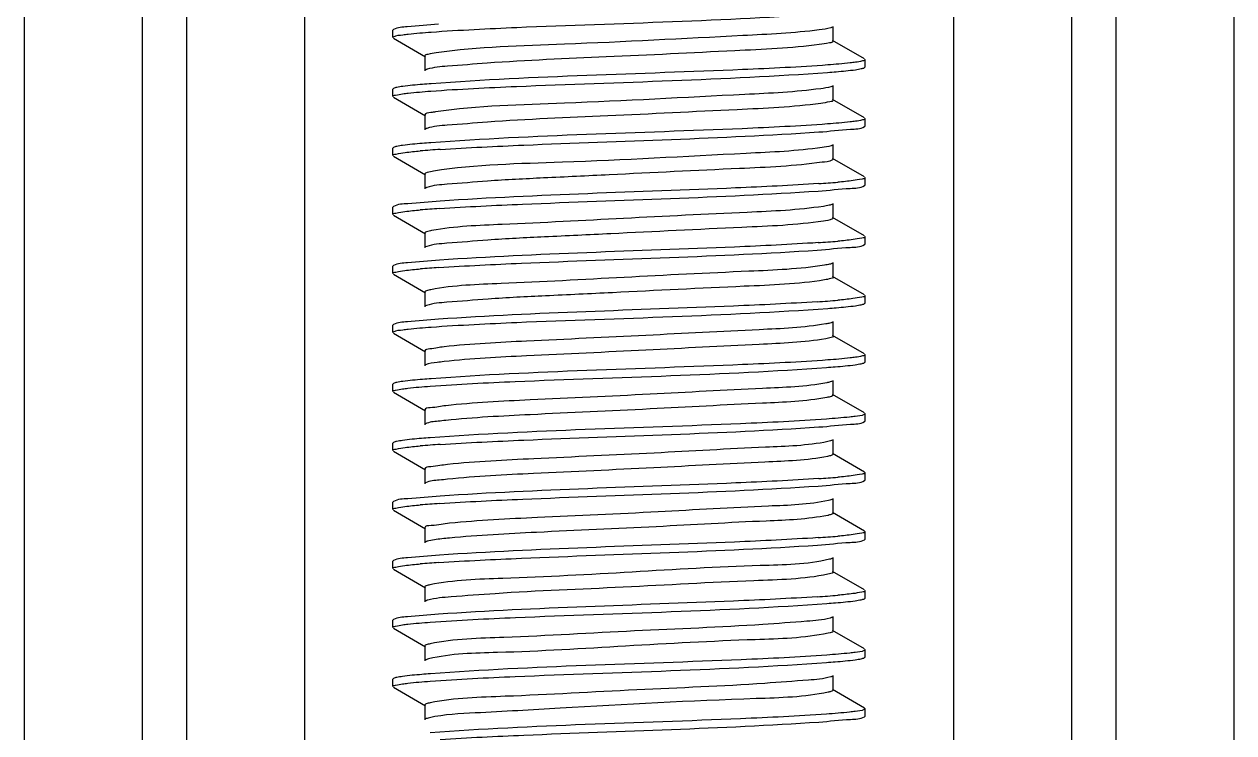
# Model space of a CAD drawing. Extents: x 1382187 to 1725648, y 860327 to 1571294.
# Drawn here: x 1512743.1 to 1513231.3, y 1211775.1 to 1212061.1 of the extents above; entities that cross this region are included whole.
import ezdxf

# ---------------------------------------------------------------- set-up
doc = ezdxf.new("R2010")
doc.units = 0
doc.header["$LTSCALE"] = 1000
doc.header["$MEASUREMENT"] = 0

msp = doc.modelspace()

# ---------------------------------------------------------------- linework, layer by layer
at = {"linetype": 'Continuous'}
for p, q in [((1512743.1, 1215988.29), (1512743.1, 1211247.26)), ((1512790.73, 1215988.29), (1512790.73, 1211247.26)), ((1512808.59, 1215988.29), (1512808.59, 1211247.26)), ((1512856.21, 1215988.29), (1512856.21, 1211247.26)), ((1513118.15, 1215988.29), (1513118.15, 1211247.26)), ((1513165.78, 1215988.29), (1513165.78, 1211247.26)), ((1513183.64, 1215988.29), (1513183.64, 1211247.26)), ((1513231.26, 1215988.29), (1513231.26, 1211247.26)), ((1512892.16, 1212059), (1512891.93, 1212058.74)), ((1512891.93, 1212055.76), (1512891.93, 1212058.74)), ((1512891.93, 1212055.76), (1512891.93, 1212058.74)), ((1513069.55, 1212054.27), (1513069.55, 1212060.23)), ((1512892.16, 1212055.5), (1512905.08, 1212048.02)), ((1513082.21, 1212047.09), (1513069.29, 1212054.58)), ((1512904.82, 1212048.32), (1512904.82, 1212042.37)), ((1513082.21, 1212043.6), (1513082.43, 1212043.86)), ((1513082.43, 1212043.86), (1513082.43, 1212046.83)), ((1513082.43, 1212043.86), (1513082.43, 1212046.83)), ((1512892.16, 1212035.19), (1512891.93, 1212034.93)), ((1512891.93, 1212031.95), (1512891.93, 1212034.93)), ((1512891.93, 1212031.95), (1512891.93, 1212034.93)), ((1513069.55, 1212030.46), (1513069.55, 1212036.41)), ((1512892.16, 1212031.69), (1512905.08, 1212024.21)), ((1513082.21, 1212023.28), (1513069.29, 1212030.76)), ((1512904.82, 1212024.51), (1512904.82, 1212018.55)), ((1513082.21, 1212019.78), (1513082.43, 1212020.04)), ((1513082.43, 1212020.04), (1513082.43, 1212023.02)), ((1513082.43, 1212020.04), (1513082.43, 1212023.02)), ((1512892.16, 1212011.37), (1512891.93, 1212011.11)), ((1512891.93, 1212008.14), (1512891.93, 1212011.11)), ((1512891.93, 1212008.14), (1512891.93, 1212011.11)), ((1513069.55, 1212006.65), (1513069.55, 1212012.6)), ((1512892.16, 1212007.88), (1512905.08, 1212000.39)), ((1513082.21, 1211999.47), (1513069.29, 1212006.95)), ((1512904.82, 1212000.7), (1512904.82, 1211994.74)), ((1513082.21, 1211995.97), (1513082.43, 1211996.23)), ((1513082.43, 1211996.23), (1513082.43, 1211999.21)), ((1513082.43, 1211996.23), (1513082.43, 1211999.21)), ((1512892.16, 1211987.56), (1512891.93, 1211987.3)), ((1512891.93, 1211984.32), (1512891.93, 1211987.3)), ((1512891.93, 1211984.32), (1512891.93, 1211987.3)), ((1513069.55, 1211982.84), (1513069.55, 1211988.79)), ((1512892.16, 1211984.06), (1512905.08, 1211976.58)), ((1513082.21, 1211975.65), (1513069.29, 1211983.14)), ((1512904.82, 1211976.88), (1512904.82, 1211970.93)), ((1512905.53, 1211971.43), (1512905.08, 1211971.23)), ((1513082.21, 1211972.16), (1513082.43, 1211972.42)), ((1513082.43, 1211972.42), (1513082.43, 1211975.39)), ((1513082.43, 1211972.42), (1513082.43, 1211975.39)), ((1512892.16, 1211963.75), (1512891.93, 1211963.49)), ((1512891.93, 1211960.51), (1512891.93, 1211963.49)), ((1512891.93, 1211960.51), (1512891.93, 1211963.49)), ((1513069.55, 1211959.02), (1513069.55, 1211964.98)), ((1512892.16, 1211960.25), (1512905.08, 1211952.77)), ((1513082.21, 1211951.84), (1513069.29, 1211959.32)), ((1512904.82, 1211953.07), (1512904.82, 1211947.12)), ((1513082.43, 1211948.6), (1513082.43, 1211951.58)), ((1513082.43, 1211948.6), (1513082.43, 1211951.58)), ((1512905.49, 1211947.6), (1512905.08, 1211947.42)), ((1513082.21, 1211948.34), (1513082.43, 1211948.6)), ((1512892.16, 1211939.94), (1512891.93, 1211939.67)), ((1512891.93, 1211936.7), (1512891.93, 1211939.67)), ((1512891.93, 1211936.7), (1512891.93, 1211939.67)), ((1512892.16, 1211936.44), (1512905.08, 1211928.96)), ((1513069.55, 1211935.21), (1513069.55, 1211941.16)), ((1513082.21, 1211928.03), (1513069.29, 1211935.51)), ((1512904.82, 1211929.26), (1512904.82, 1211923.3)), ((1513082.43, 1211924.79), (1513082.43, 1211927.77)), ((1513082.43, 1211924.79), (1513082.43, 1211927.77)), ((1513082.21, 1211924.53), (1513082.43, 1211924.79)), ((1513069.55, 1211911.4), (1513069.55, 1211917.35)), ((1512892.16, 1211916.12), (1512891.93, 1211915.86)), ((1512891.93, 1211912.89), (1512891.93, 1211915.86)), ((1512891.93, 1211912.89), (1512891.93, 1211915.86)), ((1512892.16, 1211912.62), (1512905.08, 1211905.14)), ((1513082.21, 1211904.22), (1513069.29, 1211911.7)), ((1512904.82, 1211905.44), (1512904.82, 1211899.49)), ((1513082.43, 1211900.98), (1513082.43, 1211903.96)), ((1513082.43, 1211900.98), (1513082.43, 1211903.96)), ((1513082.21, 1211900.72), (1513082.43, 1211900.98)), ((1513069.55, 1211887.58), (1513069.55, 1211893.54)), ((1512892.16, 1211892.31), (1512891.93, 1211892.05)), ((1512891.93, 1211889.07), (1512891.93, 1211892.05)), ((1512891.93, 1211889.07), (1512891.93, 1211892.05)), ((1512892.16, 1211888.81), (1512905.08, 1211881.33)), ((1513082.21, 1211880.4), (1513069.29, 1211887.89)), ((1512904.82, 1211881.63), (1512904.82, 1211875.68)), ((1513082.43, 1211877.17), (1513082.43, 1211880.14)), ((1513082.43, 1211877.17), (1513082.43, 1211880.14)), ((1513082.21, 1211876.91), (1513082.43, 1211877.17)), ((1512892.16, 1211868.5), (1512891.93, 1211868.24)), ((1512891.93, 1211865.26), (1512891.93, 1211868.24)), ((1512891.93, 1211865.26), (1512891.93, 1211868.24)), ((1513069.55, 1211863.77), (1513069.55, 1211869.72)), ((1512892.16, 1211865), (1512905.08, 1211857.52)), ((1513082.21, 1211856.59), (1513069.29, 1211864.07)), ((1512904.82, 1211857.82), (1512904.82, 1211851.87)), ((1513082.43, 1211853.35), (1513082.43, 1211856.33)), ((1513082.43, 1211853.35), (1513082.43, 1211856.33)), ((1513082.21, 1211853.09), (1513082.43, 1211853.35)), ((1512892.16, 1211844.68), (1512891.93, 1211844.42)), ((1512891.93, 1211841.45), (1512891.93, 1211844.42)), ((1512891.93, 1211841.45), (1512891.93, 1211844.42)), ((1513069.55, 1211839.96), (1513069.55, 1211845.91)), ((1512892.16, 1211841.19), (1512905.08, 1211833.7)), ((1513068.07, 1211839.24), (1513067.48, 1211839.11)), ((1513082.21, 1211832.78), (1513069.29, 1211840.26)), ((1512904.82, 1211834.01), (1512904.82, 1211828.05)), ((1513082.21, 1211829.28), (1513082.43, 1211829.54)), ((1513082.43, 1211829.54), (1513082.43, 1211832.52)), ((1513082.43, 1211829.54), (1513082.43, 1211832.52)), ((1512892.16, 1211820.87), (1512891.93, 1211820.61)), ((1512891.93, 1211817.63), (1512891.93, 1211820.61)), ((1512891.93, 1211817.63), (1512891.93, 1211820.61)), ((1513069.55, 1211816.15), (1513069.55, 1211822.1)), ((1512892.16, 1211817.37), (1512905.08, 1211809.89)), ((1513068.37, 1211815.5), (1513067.53, 1211815.31)), ((1513082.21, 1211808.97), (1513069.29, 1211816.45)), ((1512904.82, 1211810.19), (1512904.82, 1211804.24)), ((1513082.21, 1211805.47), (1513082.43, 1211805.73)), ((1513082.43, 1211805.73), (1513082.43, 1211808.7)), ((1513082.43, 1211805.73), (1513082.43, 1211808.7)), ((1512892.16, 1211797.06), (1512891.93, 1211796.8)), ((1512891.93, 1211793.82), (1512891.93, 1211796.8)), ((1512891.93, 1211793.82), (1512891.93, 1211796.8)), ((1513069.55, 1211792.33), (1513069.55, 1211798.29)), ((1512892.16, 1211793.56), (1512905.08, 1211786.08)), ((1513082.21, 1211785.15), (1513069.29, 1211792.63)), ((1512904.82, 1211786.38), (1512904.82, 1211780.43)), ((1513082.21, 1211781.65), (1513082.43, 1211781.92)), ((1513082.43, 1211781.92), (1513082.43, 1211784.89)), ((1513082.43, 1211781.92), (1513082.43, 1211784.89))]:
    msp.add_line(p, q, dxfattribs=at)
for centre, radius, start, end in [((1512938.71, 1211583.86), 427.62, 93.719, 94.7992), ((1513036.18, 1212416.89), 421, 273.7601, 274.8008), ((1512938.3, 1211565.26), 422.38, 93.7519, 94.8), ((1513035.77, 1212398.24), 426.18, 273.7273, 274.8001), ((1512937.87, 1211546.87), 416.95, 93.7864, 94.801), ((1513035.39, 1212379.3), 431.07, 273.6966, 274.7995), ((1512938.72, 1211464.63), 427.78, 93.7179, 94.7992), ((1513036.19, 1212297.65), 420.83, 273.7612, 274.8008), ((1512938.31, 1211446.02), 422.56, 93.7508, 94.8), ((1513063.45, 1211882.43), 19.92, 281.4492, 282.4619), ((1513035.78, 1212279.01), 426.01, 273.7284, 274.8001), ((1512937.88, 1211427.63), 417.13, 93.7852, 94.8009), ((1513035.4, 1212260.08), 430.91, 273.6976, 274.7995)]:
    msp.add_arc(centre, radius, start, end, dxfattribs=at)
for points, knots in [([(1512907.37, 1212057.95), (1512918.88, 1212058.79), (1512972.22, 1212061.39), (1513025.64, 1212062.43), (1513067.38, 1212065.51)], [0, 0, 0, 0, 0.216168, 1, 1, 1, 1]), ([(1512910.32, 1212061.13), (1512906.12, 1212060.85), (1512900.22, 1212060.03), (1512893.8, 1212059.94), (1512892.16, 1212059)], [0, 0, 0, 0, 0.690699, 1, 1, 1, 1]), ([(1513063.97, 1212058.82), (1513053.74, 1212057.52), (1513019.4, 1212055.89), (1512967.94, 1212052.99), (1512926.53, 1212051.98), (1512909.42, 1212049.59)], [0, 0, 0, 0, 0.199783, 0.665188, 1, 1, 1, 1]), ([(1513069.28, 1212059.93), (1513069.07, 1212059.8), (1513067.33, 1212059.22), (1513065.52, 1212059.02), (1513063.97, 1212058.82)], [0, 0, 0, 0, 0.137062, 1, 1, 1, 1]), ([(1512891.93, 1212055.76), (1512891.93, 1212055.89), (1512893.34, 1212056.77), (1512894.64, 1212056.68), (1512895.89, 1212056.86)], [0, 0, 0, 0, 0.088884, 1, 1, 1, 1]), ([(1512895.89, 1212056.86), (1512896.62, 1212056.96), (1512900.44, 1212057.42), (1512904.27, 1212057.72), (1512907.37, 1212057.95)], [0, 0, 0, 0, 0.191575, 1, 1, 1, 1]), ([(1513069.55, 1212054.27), (1513069.55, 1212053.75), (1513066.76, 1212053.43), (1513065.36, 1212053.05), (1513063.97, 1212052.87)], [0, 0, 0, 0, 0.271371, 1, 1, 1, 1]), ([(1512909.42, 1212049.59), (1512908.27, 1212049.43), (1512907.08, 1212049.12), (1512904.82, 1212048.76), (1512904.82, 1212048.32)], [0, 0, 0, 0, 0.725335, 1, 1, 1, 1]), ([(1513063.97, 1212052.87), (1513052.65, 1212051.43), (1513023.93, 1212050.15), (1512979.3, 1212047.84), (1512940.55, 1212046.36), (1512916.56, 1212044.34), (1512908.35, 1212043.76), (1512905.71, 1212042.92)], [0, 0, 0, 0, 0.215732, 0.542961, 0.846149, 0.947566, 1, 1, 1, 1]), ([(1513067.38, 1212044.67), (1513055.95, 1212043.83), (1513002.61, 1212041.23), (1512949.19, 1212040.16), (1512907.37, 1212037.11)], [0, 0, 0, 0, 0.214685, 1, 1, 1, 1]), ([(1513078.6, 1212045.75), (1513077.88, 1212045.65), (1513074.16, 1212045.19), (1513070.41, 1212044.9), (1513067.38, 1212044.67)], [0, 0, 0, 0, 0.191301, 1, 1, 1, 1]), ([(1513082.43, 1212046.83), (1513082.43, 1212046.46), (1513080.55, 1212046.14), (1513079.56, 1212045.89), (1513078.6, 1212045.75)], [0, 0, 0, 0, 0.27461, 1, 1, 1, 1]), ([(1512905.71, 1212042.92), (1512905.59, 1212042.89), (1512905.37, 1212042.81), (1512905.17, 1212042.72), (1512905.08, 1212042.67)], [0, 0, 0, 0, 0.562806, 1, 1, 1, 1]), ([(1512907.21, 1212034.13), (1512918.71, 1212034.97), (1512972.08, 1212037.57), (1513025.53, 1212038.62), (1513067.33, 1212041.69)], [0, 0, 0, 0, 0.215679, 1, 1, 1, 1]), ([(1513067.33, 1212041.69), (1513068.48, 1212041.78), (1513072.24, 1212042.07), (1513076, 1212042.41), (1513078.58, 1212042.77)], [0, 0, 0, 0, 0.307511, 1, 1, 1, 1]), ([(1513078.58, 1212042.77), (1513079.37, 1212042.89), (1513080.58, 1212043.1), (1513081.82, 1212043.37), (1513082.21, 1212043.6)], [0, 0, 0, 0, 0.642979, 1, 1, 1, 1]), ([(1512895.89, 1212036.02), (1512895.08, 1212035.91), (1512893.83, 1212035.69), (1512892.55, 1212035.41), (1512892.16, 1212035.19)], [0, 0, 0, 0, 0.644106, 1, 1, 1, 1]), ([(1512895.84, 1212033.04), (1512896.57, 1212033.14), (1512900.35, 1212033.6), (1512904.14, 1212033.9), (1512907.21, 1212034.13)], [0, 0, 0, 0, 0.191496, 1, 1, 1, 1]), ([(1512907.37, 1212037.11), (1512906.19, 1212037.03), (1512902.36, 1212036.73), (1512898.53, 1212036.39), (1512895.89, 1212036.02)], [0, 0, 0, 0, 0.307212, 1, 1, 1, 1]), ([(1513064.55, 1212035.09), (1513054.41, 1212033.73), (1513019.86, 1212032.14), (1512968.12, 1212029.13), (1512926.31, 1212028.23), (1512909.1, 1212025.74)], [0, 0, 0, 0, 0.197098, 0.665048, 1, 1, 1, 1]), ([(1513069.28, 1212036.11), (1513069.09, 1212036), (1513067.54, 1212035.47), (1513065.93, 1212035.27), (1513064.55, 1212035.09)], [0, 0, 0, 0, 0.140352, 1, 1, 1, 1]), ([(1512891.93, 1212031.95), (1512891.93, 1212032.32), (1512893.85, 1212032.64), (1512894.86, 1212032.9), (1512895.84, 1212033.04)], [0, 0, 0, 0, 0.274258, 1, 1, 1, 1]), ([(1513064.55, 1212029.13), (1513053.37, 1212027.63), (1513024.63, 1212026.4), (1512979.83, 1212024.04), (1512940.72, 1212022.58), (1512916.53, 1212020.51), (1512908.27, 1212019.95), (1512905.64, 1212019.09)], [0, 0, 0, 0, 0.212511, 0.540713, 0.846077, 0.947938, 1, 1, 1, 1]), ([(1513069.55, 1212030.46), (1513069.55, 1212029.99), (1513067.07, 1212029.64), (1513065.8, 1212029.3), (1513064.55, 1212029.13)], [0, 0, 0, 0, 0.273189, 1, 1, 1, 1]), ([(1512909.1, 1212025.74), (1512908.48, 1212025.64), (1512907.27, 1212025.3), (1512904.82, 1212025.37), (1512904.82, 1212024.51)], [0, 0, 0, 0, 0.421551, 1, 1, 1, 1]), ([(1513067.33, 1212020.86), (1513055.87, 1212020.01), (1513002.49, 1212017.41), (1512949.04, 1212016.35), (1512907.21, 1212013.29)], [0, 0, 0, 0, 0.215024, 1, 1, 1, 1]), ([(1513063.79, 1212017.63), (1513068.05, 1212017.92), (1513074.03, 1212018.74), (1513080.55, 1212018.83), (1513082.21, 1212019.78)], [0, 0, 0, 0, 0.690937, 1, 1, 1, 1]), ([(1513078.58, 1212021.94), (1513077.87, 1212021.84), (1513074.12, 1212021.38), (1513070.37, 1212021.08), (1513067.33, 1212020.86)], [0, 0, 0, 0, 0.191312, 1, 1, 1, 1]), ([(1513082.43, 1212023.02), (1513082.43, 1212022.65), (1513080.55, 1212022.33), (1513079.55, 1212022.07), (1513078.58, 1212021.94)], [0, 0, 0, 0, 0.274539, 1, 1, 1, 1]), ([(1512905.64, 1212019.09), (1512905.53, 1212019.05), (1512905.34, 1212018.99), (1512905.16, 1212018.9), (1512905.08, 1212018.86)], [0, 0, 0, 0, 0.558561, 1, 1, 1, 1]), ([(1512910.97, 1212010.57), (1512922.21, 1212011.32), (1512973.15, 1212013.76), (1513024.15, 1212014.98), (1513063.79, 1212017.63)], [0, 0, 0, 0, 0.220951, 1, 1, 1, 1]), ([(1512895.84, 1212012.2), (1512895.04, 1212012.09), (1512893.81, 1212011.88), (1512892.55, 1212011.6), (1512892.16, 1212011.37)], [0, 0, 0, 0, 0.643624, 1, 1, 1, 1]), ([(1512907.21, 1212013.29), (1512906.05, 1212013.2), (1512902.25, 1212012.91), (1512898.46, 1212012.57), (1512895.84, 1212012.2)], [0, 0, 0, 0, 0.307309, 1, 1, 1, 1]), ([(1513065.1, 1212011.35), (1513054.96, 1212009.91), (1513019.92, 1212008.39), (1512967.78, 1212005.17), (1512925.49, 1212004.53), (1512908.35, 1212001.81)], [0, 0, 0, 0, 0.195714, 0.66858, 1, 1, 1, 1]), ([(1513069.28, 1212012.3), (1513069.1, 1212012.2), (1513067.74, 1212011.71), (1513066.32, 1212011.52), (1513065.1, 1212011.35)], [0, 0, 0, 0, 0.143993, 1, 1, 1, 1]), ([(1512891.93, 1212008.14), (1512891.93, 1212008.59), (1512894.37, 1212008.86), (1512895.58, 1212009.2), (1512896.8, 1212009.35)], [0, 0, 0, 0, 0.27062, 1, 1, 1, 1]), ([(1513065.1, 1212005.4), (1513054.06, 1212003.83), (1513025.34, 1212002.64), (1512987.89, 1212000.73), (1512954.01, 1211999.13), (1512932.15, 1211998.07), (1512916.51, 1211996.68), (1512908.2, 1211996.14), (1512905.58, 1211995.26)], [0, 0, 0, 0, 0.209152, 0.538245, 0.703966, 0.845837, 0.948213, 1, 1, 1, 1]), ([(1513069.55, 1212006.65), (1513069.54, 1212006.51), (1513067.97, 1212005.5), (1513066.51, 1212005.6), (1513065.1, 1212005.4)], [0, 0, 0, 0, 0.089964, 1, 1, 1, 1]), ([(1512908.35, 1212001.81), (1512907.47, 1212001.67), (1512906.52, 1212001.44), (1512904.82, 1212001.05), (1512904.82, 1212000.7)], [0, 0, 0, 0, 0.720116, 1, 1, 1, 1]), ([(1512905.58, 1211995.26), (1512905.49, 1211995.22), (1512905.32, 1211995.16), (1512905.15, 1211995.08), (1512905.08, 1211995.04)], [0, 0, 0, 0, 0.554726, 1, 1, 1, 1]), ([(1513063.79, 1211996.79), (1513052.61, 1211996.05), (1513001.67, 1211993.6), (1512950.68, 1211992.37), (1512910.97, 1211989.74)], [0, 0, 0, 0, 0.219663, 1, 1, 1, 1]), ([(1513063.48, 1211993.8), (1513067.82, 1211994.09), (1513073.89, 1211994.93), (1513080.52, 1211995), (1513082.21, 1211995.97)], [0, 0, 0, 0, 0.691235, 1, 1, 1, 1]), ([(1513082.43, 1211999.21), (1513082.43, 1211998.76), (1513080.05, 1211998.48), (1513078.86, 1211998.15), (1513077.66, 1211998)], [0, 0, 0, 0, 0.270908, 1, 1, 1, 1]), ([(1512910.66, 1211986.74), (1512921.85, 1211987.49), (1512972.79, 1211989.93), (1513023.78, 1211991.16), (1513063.48, 1211993.8)], [0, 0, 0, 0, 0.219921, 1, 1, 1, 1]), ([(1512891.93, 1211984.32), (1512891.93, 1211984.78), (1512894.33, 1211985.05), (1512895.53, 1211985.38), (1512896.74, 1211985.53)], [0, 0, 0, 0, 0.270822, 1, 1, 1, 1]), ([(1512910.97, 1211989.74), (1512906.61, 1211989.45), (1512900.51, 1211988.6), (1512893.85, 1211988.53), (1512892.16, 1211987.56)], [0, 0, 0, 0, 0.691322, 1, 1, 1, 1]), ([(1513065.62, 1211987.61), (1513055.45, 1211986.08), (1513028.49, 1211984.93), (1512985.3, 1211982.8), (1512942.91, 1211980.47), (1512916.93, 1211979.56), (1512907.54, 1211977.86)], [0, 0, 0, 0, 0.194809, 0.509786, 0.819314, 1, 1, 1, 1]), ([(1513069.28, 1211988.49), (1513068.89, 1211988.26), (1513067.64, 1211987.96), (1513066.41, 1211987.73), (1513065.62, 1211987.61)], [0, 0, 0, 0, 0.362559, 1, 1, 1, 1]), ([(1513065.62, 1211981.66), (1513054.74, 1211980.02), (1513026.04, 1211978.9), (1512988.55, 1211976.94), (1512954.38, 1211975.33), (1512932.28, 1211974.27), (1512916.52, 1211972.85), (1512908.14, 1211972.34), (1512905.53, 1211971.43)], [0, 0, 0, 0, 0.205664, 0.535582, 0.702489, 0.845448, 0.948405, 1, 1, 1, 1]), ([(1513069.55, 1211982.84), (1513069.54, 1211982.71), (1513068.2, 1211981.77), (1513066.87, 1211981.85), (1513065.62, 1211981.66)], [0, 0, 0, 0, 0.092494, 1, 1, 1, 1]), ([(1512907.54, 1211977.86), (1512906.85, 1211977.73), (1512906.09, 1211977.56), (1512904.82, 1211977.16), (1512904.82, 1211976.88)], [0, 0, 0, 0, 0.713836, 1, 1, 1, 1]), ([(1513063.48, 1211972.96), (1513052.25, 1211972.22), (1513001.31, 1211969.77), (1512950.31, 1211968.55), (1512910.66, 1211965.9)], [0, 0, 0, 0, 0.220688, 1, 1, 1, 1]), ([(1513063.18, 1211969.97), (1513067.59, 1211970.26), (1513073.76, 1211971.11), (1513080.5, 1211971.18), (1513082.21, 1211972.16)], [0, 0, 0, 0, 0.691515, 1, 1, 1, 1]), ([(1513082.43, 1211975.39), (1513082.43, 1211974.94), (1513080.02, 1211974.67), (1513078.81, 1211974.33), (1513077.59, 1211974.18)], [0, 0, 0, 0, 0.270705, 1, 1, 1, 1]), ([(1512910.66, 1211965.9), (1512906.37, 1211965.62), (1512900.37, 1211964.79), (1512893.83, 1211964.7), (1512892.16, 1211963.75)], [0, 0, 0, 0, 0.691024, 1, 1, 1, 1]), ([(1512910.33, 1211962.91), (1512921.47, 1211963.66), (1512972.42, 1211966.11), (1513023.43, 1211967.34), (1513063.18, 1211969.97)], [0, 0, 0, 0, 0.218885, 1, 1, 1, 1]), ([(1512891.93, 1211960.51), (1512891.93, 1211960.96), (1512894.29, 1211961.23), (1512895.48, 1211961.56), (1512896.66, 1211961.71)], [0, 0, 0, 0, 0.271063, 1, 1, 1, 1]), ([(1513066.11, 1211963.88), (1513056.03, 1211962.25), (1513028.94, 1211961.18), (1512985.44, 1211958.99), (1512942.7, 1211956.59), (1512916.53, 1211955.78), (1512907.2, 1211953.98)], [0, 0, 0, 0, 0.192287, 0.509303, 0.821123, 1, 1, 1, 1]), ([(1513069.28, 1211964.67), (1513068.93, 1211964.47), (1513067.86, 1211964.19), (1513066.79, 1211963.99), (1513066.11, 1211963.88)], [0, 0, 0, 0, 0.368275, 1, 1, 1, 1]), ([(1513066.11, 1211957.92), (1513055.41, 1211956.2), (1513026.74, 1211955.16), (1512989.22, 1211953.15), (1512954.77, 1211951.53), (1512932.43, 1211950.48), (1512916.54, 1211949.02), (1512908.09, 1211948.54), (1512905.49, 1211947.6)], [0, 0, 0, 0, 0.202057, 0.532738, 0.700843, 0.844928, 0.948524, 1, 1, 1, 1]), ([(1513069.54, 1211959.02), (1513069.54, 1211958.68), (1513067.91, 1211958.29), (1513066.98, 1211958.06), (1513066.11, 1211957.92)], [0, 0, 0, 0, 0.280678, 1, 1, 1, 1]), ([(1512907.2, 1211953.98), (1512906.6, 1211953.87), (1512905.91, 1211953.71), (1512904.82, 1211953.32), (1512904.82, 1211953.07)], [0, 0, 0, 0, 0.710342, 1, 1, 1, 1]), ([(1513082.43, 1211951.58), (1513082.43, 1211951.12), (1513079.99, 1211950.85), (1513078.77, 1211950.52), (1513077.54, 1211950.36)], [0, 0, 0, 0, 0.270538, 1, 1, 1, 1]), ([(1512907.38, 1211938.89), (1512918.89, 1211939.73), (1512972.23, 1211942.32), (1513025.65, 1211943.37), (1513067.38, 1211946.45)], [0, 0, 0, 0, 0.216188, 1, 1, 1, 1]), ([(1513063.18, 1211949.13), (1513051.9, 1211948.38), (1513000.95, 1211945.95), (1512949.94, 1211944.74), (1512910.33, 1211942.07)], [0, 0, 0, 0, 0.221694, 1, 1, 1, 1]), ([(1513067.38, 1211946.45), (1513068.54, 1211946.53), (1513072.28, 1211946.82), (1513076.02, 1211947.16), (1513078.6, 1211947.53)], [0, 0, 0, 0, 0.307529, 1, 1, 1, 1]), ([(1513078.6, 1211947.53), (1513079.38, 1211947.64), (1513080.59, 1211947.85), (1513081.82, 1211948.12), (1513082.21, 1211948.34)], [0, 0, 0, 0, 0.642817, 1, 1, 1, 1]), ([(1512910.33, 1211942.07), (1512906.12, 1211941.79), (1512900.23, 1211940.97), (1512893.8, 1211940.88), (1512892.16, 1211939.94)], [0, 0, 0, 0, 0.69071, 1, 1, 1, 1]), ([(1512891.93, 1211936.7), (1512891.93, 1211936.82), (1512893.34, 1211937.71), (1512894.64, 1211937.62), (1512895.89, 1211937.79)], [0, 0, 0, 0, 0.088875, 1, 1, 1, 1]), ([(1512895.89, 1211937.79), (1512896.62, 1211937.9), (1512900.44, 1211938.36), (1512904.28, 1211938.66), (1512907.38, 1211938.89)], [0, 0, 0, 0, 0.191576, 1, 1, 1, 1]), ([(1513066.57, 1211940.14), (1513057.73, 1211938.61), (1513033.43, 1211937.62), (1512993.23, 1211935.41), (1512950.8, 1211933.49), (1512923.6, 1211932.12), (1512912.54, 1211930.91)], [0, 0, 0, 0, 0.174435, 0.471025, 0.783552, 1, 1, 1, 1]), ([(1513069.28, 1211940.86), (1513068.98, 1211940.69), (1513068.06, 1211940.43), (1513067.15, 1211940.24), (1513066.57, 1211940.14)], [0, 0, 0, 0, 0.374646, 1, 1, 1, 1]), ([(1513066.57, 1211934.19), (1513057.73, 1211932.66), (1513033.43, 1211931.67), (1512993.23, 1211929.45), (1512950.8, 1211927.54), (1512923.6, 1211926.16), (1512912.54, 1211924.96)], [0, 0, 0, 0, 0.174435, 0.471025, 0.783552, 1, 1, 1, 1]), ([(1513069.54, 1211935.21), (1513069.54, 1211934.91), (1513068.15, 1211934.51), (1513067.32, 1211934.32), (1513066.57, 1211934.19)], [0, 0, 0, 0, 0.284151, 1, 1, 1, 1]), ([(1512912.54, 1211930.91), (1512910.61, 1211930.7), (1512908.76, 1211930.14), (1512904.82, 1211929.96), (1512904.82, 1211929.26)], [0, 0, 0, 0, 0.732932, 1, 1, 1, 1]), ([(1513078.6, 1211926.69), (1513077.89, 1211926.59), (1513074.16, 1211926.13), (1513070.41, 1211925.83), (1513067.38, 1211925.61)], [0, 0, 0, 0, 0.191301, 1, 1, 1, 1]), ([(1513082.43, 1211927.77), (1513082.43, 1211927.4), (1513080.55, 1211927.08), (1513079.56, 1211926.83), (1513078.6, 1211926.69)], [0, 0, 0, 0, 0.274613, 1, 1, 1, 1]), ([(1512912.54, 1211924.96), (1512911.6, 1211924.86), (1512909.13, 1211924.48), (1512906.45, 1211924.4), (1512905.08, 1211923.61)], [0, 0, 0, 0, 0.372044, 1, 1, 1, 1]), ([(1512906.94, 1211915.04), (1512918.35, 1211915.88), (1512971.65, 1211918.49), (1513025.03, 1211919.56), (1513066.84, 1211922.59)], [0, 0, 0, 0, 0.214378, 1, 1, 1, 1]), ([(1513067.38, 1211925.61), (1513055.95, 1211924.77), (1513002.61, 1211922.16), (1512949.2, 1211921.1), (1512907.38, 1211918.05)], [0, 0, 0, 0, 0.214671, 1, 1, 1, 1]), ([(1513066.84, 1211922.59), (1513068.03, 1211922.68), (1513071.91, 1211922.98), (1513075.78, 1211923.32), (1513078.45, 1211923.69)], [0, 0, 0, 0, 0.30728, 1, 1, 1, 1]), ([(1513078.45, 1211923.69), (1513079.27, 1211923.81), (1513080.53, 1211924.02), (1513081.81, 1211924.3), (1513082.21, 1211924.53)], [0, 0, 0, 0, 0.644379, 1, 1, 1, 1]), ([(1512895.89, 1211916.96), (1512895.08, 1211916.84), (1512893.83, 1211916.63), (1512892.55, 1211916.35), (1512892.16, 1211916.12)], [0, 0, 0, 0, 0.644124, 1, 1, 1, 1]), ([(1512907.38, 1211918.05), (1512906.2, 1211917.96), (1512902.37, 1211917.67), (1512898.53, 1211917.33), (1512895.89, 1211916.96)], [0, 0, 0, 0, 0.30721, 1, 1, 1, 1]), ([(1513069.28, 1211917.05), (1513069.02, 1211916.9), (1513068.25, 1211916.66), (1513067.48, 1211916.49), (1513066.99, 1211916.4)], [0, 0, 0, 0, 0.381761, 1, 1, 1, 1]), ([(1512891.93, 1211912.89), (1512891.93, 1211913.25), (1512893.81, 1211913.57), (1512894.8, 1211913.83), (1512895.76, 1211913.96)], [0, 0, 0, 0, 0.27468, 1, 1, 1, 1]), ([(1512895.76, 1211913.96), (1512896.47, 1211914.06), (1512900.18, 1211914.52), (1512903.92, 1211914.82), (1512906.94, 1211915.04)], [0, 0, 0, 0, 0.191268, 1, 1, 1, 1]), ([(1513066.99, 1211916.4), (1513058.45, 1211914.81), (1513034.53, 1211913.92), (1512994.69, 1211911.64), (1512952.07, 1211909.76), (1512924.56, 1211908.36), (1512913.25, 1211907.17)], [0, 0, 0, 0, 0.169335, 0.463986, 0.778446, 1, 1, 1, 1]), ([(1512913.25, 1211907.17), (1512911.14, 1211906.95), (1512909.15, 1211906.33), (1512904.82, 1211906.21), (1512904.82, 1211905.44)], [0, 0, 0, 0, 0.73383, 1, 1, 1, 1]), ([(1513066.99, 1211910.45), (1513058.45, 1211908.86), (1513034.53, 1211907.96), (1512994.69, 1211905.68), (1512952.07, 1211903.8), (1512924.56, 1211902.4), (1512913.25, 1211901.22)], [0, 0, 0, 0, 0.169335, 0.463986, 0.778446, 1, 1, 1, 1]), ([(1513069.54, 1211911.4), (1513069.54, 1211911.13), (1513068.37, 1211910.74), (1513067.64, 1211910.57), (1513066.99, 1211910.45)], [0, 0, 0, 0, 0.288381, 1, 1, 1, 1]), ([(1513078.45, 1211902.86), (1513077.71, 1211902.75), (1513073.85, 1211902.29), (1513069.98, 1211901.98), (1513066.84, 1211901.76)], [0, 0, 0, 0, 0.191487, 1, 1, 1, 1]), ([(1513082.43, 1211903.96), (1513082.43, 1211903.83), (1513081.01, 1211902.94), (1513079.71, 1211903.03), (1513078.45, 1211902.86)], [0, 0, 0, 0, 0.088741, 1, 1, 1, 1]), ([(1512913.25, 1211901.22), (1512912.22, 1211901.11), (1512909.52, 1211900.71), (1512906.58, 1211900.66), (1512905.08, 1211899.79)], [0, 0, 0, 0, 0.374075, 1, 1, 1, 1]), ([(1513066.84, 1211901.76), (1513055.31, 1211900.92), (1513002.01, 1211898.33), (1512948.63, 1211897.28), (1512906.94, 1211894.21)], [0, 0, 0, 0, 0.216629, 1, 1, 1, 1]), ([(1512910.98, 1211891.51), (1512922.23, 1211892.26), (1512973.16, 1211894.7), (1513024.16, 1211895.91), (1513063.8, 1211898.57)], [0, 0, 0, 0, 0.220985, 1, 1, 1, 1]), ([(1513063.8, 1211898.57), (1513068.06, 1211898.85), (1513074.03, 1211899.68), (1513080.55, 1211899.77), (1513082.21, 1211900.72)], [0, 0, 0, 0, 0.690927, 1, 1, 1, 1]), ([(1512895.76, 1211893.13), (1512894.97, 1211893.02), (1512893.77, 1211892.81), (1512892.54, 1211892.53), (1512892.16, 1211892.31)], [0, 0, 0, 0, 0.642692, 1, 1, 1, 1]), ([(1512906.94, 1211894.21), (1512905.79, 1211894.12), (1512902.06, 1211893.83), (1512898.32, 1211893.49), (1512895.76, 1211893.13)], [0, 0, 0, 0, 0.307565, 1, 1, 1, 1]), ([(1513067.39, 1211892.67), (1513059.14, 1211891), (1513035.61, 1211890.22), (1512996.14, 1211887.86), (1512953.35, 1211886.02), (1512925.55, 1211884.6), (1512913.99, 1211883.44)], [0, 0, 0, 0, 0.164215, 0.456918, 0.773319, 1, 1, 1, 1]), ([(1513069.28, 1211893.24), (1513069.06, 1211893.11), (1513068.42, 1211892.9), (1513067.78, 1211892.75), (1513067.39, 1211892.67)], [0, 0, 0, 0, 0.389817, 1, 1, 1, 1]), ([(1512891.93, 1211889.07), (1512891.93, 1211889.53), (1512894.37, 1211889.8), (1512895.58, 1211890.14), (1512896.8, 1211890.29)], [0, 0, 0, 0, 0.270614, 1, 1, 1, 1]), ([(1513069.54, 1211887.58), (1513069.54, 1211887.35), (1513068.53, 1211886.96), (1513067.87, 1211886.81), (1513067.31, 1211886.7)], [0, 0, 0, 0, 0.292222, 1, 1, 1, 1]), ([(1512913.99, 1211883.44), (1512911.7, 1211883.21), (1512909.55, 1211882.51), (1512904.82, 1211882.46), (1512904.82, 1211881.63)], [0, 0, 0, 0, 0.734573, 1, 1, 1, 1]), ([(1513067.31, 1211886.7), (1513059.02, 1211885.05), (1513035.47, 1211884.25), (1512996, 1211881.91), (1512953.27, 1211880.06), (1512925.52, 1211878.64), (1512913.99, 1211877.48)], [0, 0, 0, 0, 0.165027, 0.457743, 0.773694, 1, 1, 1, 1]), ([(1513082.43, 1211880.14), (1513082.43, 1211879.69), (1513080.05, 1211879.42), (1513078.86, 1211879.09), (1513077.66, 1211878.94)], [0, 0, 0, 0, 0.270915, 1, 1, 1, 1]), ([(1512913.99, 1211877.48), (1512912.87, 1211877.37), (1512909.92, 1211876.94), (1512906.71, 1211876.93), (1512905.08, 1211875.98)], [0, 0, 0, 0, 0.375922, 1, 1, 1, 1]), ([(1512910.67, 1211867.68), (1512921.86, 1211868.43), (1512972.8, 1211870.87), (1513023.8, 1211872.1), (1513063.49, 1211874.73)], [0, 0, 0, 0, 0.219955, 1, 1, 1, 1]), ([(1513063.8, 1211877.73), (1513052.62, 1211876.98), (1513001.69, 1211874.54), (1512950.69, 1211873.31), (1512910.98, 1211870.68)], [0, 0, 0, 0, 0.219629, 1, 1, 1, 1]), ([(1513063.49, 1211874.73), (1513067.82, 1211875.02), (1513073.9, 1211875.86), (1513080.52, 1211875.94), (1513082.21, 1211876.91)], [0, 0, 0, 0, 0.691226, 1, 1, 1, 1]), ([(1512910.98, 1211870.68), (1512906.62, 1211870.39), (1512900.52, 1211869.54), (1512893.85, 1211869.47), (1512892.16, 1211868.5)], [0, 0, 0, 0, 0.691332, 1, 1, 1, 1]), ([(1513067.75, 1211868.93), (1513059.81, 1211867.17), (1513036.66, 1211866.54), (1512997.6, 1211864.08), (1512954.64, 1211862.28), (1512926.56, 1211860.84), (1512914.77, 1211859.7)], [0, 0, 0, 0, 0.159071, 0.449817, 0.768166, 1, 1, 1, 1]), ([(1513069.28, 1211869.42), (1513069.1, 1211869.32), (1513068.58, 1211869.13), (1513068.06, 1211869), (1513067.75, 1211868.93)], [0, 0, 0, 0, 0.398908, 1, 1, 1, 1]), ([(1512891.93, 1211865.26), (1512891.93, 1211865.71), (1512894.33, 1211865.98), (1512895.53, 1211866.32), (1512896.74, 1211866.47)], [0, 0, 0, 0, 0.270815, 1, 1, 1, 1]), ([(1513069.54, 1211863.77), (1513069.54, 1211863.57), (1513068.76, 1211863.21), (1513068.2, 1211863.08), (1513067.75, 1211862.98)], [0, 0, 0, 0, 0.299631, 1, 1, 1, 1]), ([(1512914.77, 1211859.7), (1512912.29, 1211859.46), (1512909.97, 1211858.69), (1512904.82, 1211858.72), (1512904.82, 1211857.82)], [0, 0, 0, 0, 0.735179, 1, 1, 1, 1]), ([(1513067.4, 1211862.91), (1513059.27, 1211861.25), (1513036.02, 1211860.47), (1512996.92, 1211858.13), (1512954.26, 1211856.31), (1512926.44, 1211854.87), (1512914.77, 1211853.75)], [0, 0, 0, 0, 0.162868, 0.453695, 0.769951, 1, 1, 1, 1]), ([(1512914.77, 1211853.75), (1512913.72, 1211853.65), (1512910.7, 1211853.3), (1512907.64, 1211853.02), (1512905.73, 1211852.43)], [0, 0, 0, 0, 0.344737, 1, 1, 1, 1]), ([(1513063.49, 1211853.9), (1513052.26, 1211853.15), (1513001.32, 1211850.71), (1512950.32, 1211849.49), (1512910.67, 1211846.84)], [0, 0, 0, 0, 0.220655, 1, 1, 1, 1]), ([(1513082.43, 1211856.33), (1513082.43, 1211855.88), (1513080.02, 1211855.6), (1513078.81, 1211855.27), (1513077.6, 1211855.12)], [0, 0, 0, 0, 0.270711, 1, 1, 1, 1]), ([(1512905.73, 1211852.43), (1512905.6, 1211852.39), (1512905.38, 1211852.31), (1512905.17, 1211852.22), (1512905.08, 1211852.17)], [0, 0, 0, 0, 0.564999, 1, 1, 1, 1]), ([(1512910.34, 1211843.84), (1512921.48, 1211844.59), (1512972.43, 1211847.04), (1513023.44, 1211848.28), (1513063.19, 1211850.9)], [0, 0, 0, 0, 0.218919, 1, 1, 1, 1]), ([(1513063.19, 1211850.9), (1513067.6, 1211851.19), (1513073.76, 1211852.05), (1513080.5, 1211852.11), (1513082.21, 1211853.09)], [0, 0, 0, 0, 0.691506, 1, 1, 1, 1]), ([(1512910.67, 1211846.84), (1512906.38, 1211846.56), (1512900.38, 1211845.72), (1512893.83, 1211845.64), (1512892.16, 1211844.68)], [0, 0, 0, 0, 0.691034, 1, 1, 1, 1]), ([(1513068.07, 1211845.19), (1513059, 1211842.98), (1513032.14, 1211842.69), (1512988.34, 1211839.94), (1512943.94, 1211837.5), (1512916.48, 1211836.86), (1512906.84, 1211834.85)], [0, 0, 0, 0, 0.173415, 0.493457, 0.817191, 1, 1, 1, 1]), ([(1513069.28, 1211845.61), (1513069.13, 1211845.52), (1513068.73, 1211845.37), (1513068.32, 1211845.25), (1513068.07, 1211845.19)], [0, 0, 0, 0, 0.409248, 1, 1, 1, 1]), ([(1512891.93, 1211841.45), (1512891.93, 1211841.89), (1512894.29, 1211842.17), (1512895.48, 1211842.5), (1512896.67, 1211842.65)], [0, 0, 0, 0, 0.271054, 1, 1, 1, 1]), ([(1513067.48, 1211839.11), (1513057.7, 1211837.09), (1513029.92, 1211836.48), (1512985.29, 1211833.68), (1512944.42, 1211832.24), (1512918.2, 1211830.19), (1512909.04, 1211829.53), (1512905.99, 1211828.69)], [0, 0, 0, 0, 0.185116, 0.511346, 0.831141, 0.941355, 1, 1, 1, 1]), ([(1513069.54, 1211839.96), (1513069.54, 1211839.79), (1513068.92, 1211839.45), (1513068.45, 1211839.33), (1513068.07, 1211839.24)], [0, 0, 0, 0, 0.307326, 1, 1, 1, 1]), ([(1512906.84, 1211834.85), (1512906.33, 1211834.74), (1512905.72, 1211834.6), (1512904.82, 1211834.22), (1512904.82, 1211834.01)], [0, 0, 0, 0, 0.705072, 1, 1, 1, 1]), ([(1513063.19, 1211830.07), (1513051.91, 1211829.32), (1513000.96, 1211826.88), (1512949.95, 1211825.67), (1512910.34, 1211823.01)], [0, 0, 0, 0, 0.221661, 1, 1, 1, 1]), ([(1513082.43, 1211832.52), (1513082.43, 1211832.06), (1513079.99, 1211831.79), (1513078.77, 1211831.45), (1513077.54, 1211831.3)], [0, 0, 0, 0, 0.270543, 1, 1, 1, 1]), ([(1513078.5, 1211828.45), (1513079.31, 1211828.56), (1513080.55, 1211828.78), (1513081.82, 1211829.05), (1513082.21, 1211829.28)], [0, 0, 0, 0, 0.643862, 1, 1, 1, 1]), ([(1512905.99, 1211828.69), (1512905.81, 1211828.64), (1512905.5, 1211828.55), (1512905.2, 1211828.42), (1512905.08, 1211828.35)], [0, 0, 0, 0, 0.578625, 1, 1, 1, 1]), ([(1512907, 1211819.8), (1512918.44, 1211820.64), (1512971.8, 1211823.24), (1513025.23, 1211824.3), (1513067.05, 1211827.36)], [0, 0, 0, 0, 0.214801, 1, 1, 1, 1]), ([(1513067.05, 1211827.36), (1513068.23, 1211827.44), (1513072.05, 1211827.74), (1513075.87, 1211828.08), (1513078.5, 1211828.45)], [0, 0, 0, 0, 0.307294, 1, 1, 1, 1]), ([(1512910.34, 1211823.01), (1512906.13, 1211822.72), (1512900.23, 1211821.91), (1512893.8, 1211821.81), (1512892.16, 1211820.87)], [0, 0, 0, 0, 0.69072, 1, 1, 1, 1]), ([(1512895.77, 1211818.71), (1512896.49, 1211818.82), (1512900.22, 1211819.27), (1512903.97, 1211819.57), (1512907, 1211819.8)], [0, 0, 0, 0, 0.191284, 1, 1, 1, 1]), ([(1513068.37, 1211821.46), (1513065.31, 1211820.62), (1513056.15, 1211819.96), (1513029.93, 1211817.91), (1512989.06, 1211816.47), (1512944.44, 1211813.67), (1512916.67, 1211813.06), (1512906.89, 1211811.04)], [0, 0, 0, 0, 0.058704, 0.168955, 0.488756, 0.814934, 1, 1, 1, 1]), ([(1513069.28, 1211821.8), (1513069.16, 1211821.73), (1513068.86, 1211821.6), (1513068.55, 1211821.51), (1513068.37, 1211821.46)], [0, 0, 0, 0, 0.421015, 1, 1, 1, 1]), ([(1512891.93, 1211817.63), (1512891.93, 1211818), (1512893.81, 1211818.32), (1512894.81, 1211818.58), (1512895.77, 1211818.71)], [0, 0, 0, 0, 0.274595, 1, 1, 1, 1]), ([(1513067.53, 1211815.31), (1513057.89, 1211813.29), (1513030.42, 1211812.65), (1512986.01, 1211810.21), (1512942.22, 1211807.45), (1512915.35, 1211807.18), (1512906.29, 1211804.96)], [0, 0, 0, 0, 0.182853, 0.506638, 0.826678, 1, 1, 1, 1]), ([(1513069.54, 1211816.15), (1513069.54, 1211816), (1513069.07, 1211815.69), (1513068.67, 1211815.59), (1513068.37, 1211815.5)], [0, 0, 0, 0, 0.31689, 1, 1, 1, 1]), ([(1512906.89, 1211811.04), (1512906.36, 1211810.94), (1512905.75, 1211810.79), (1512904.82, 1211810.42), (1512904.82, 1211810.19)], [0, 0, 0, 0, 0.705674, 1, 1, 1, 1]), ([(1512906.29, 1211804.96), (1512906.04, 1211804.9), (1512905.63, 1211804.78), (1512905.23, 1211804.63), (1512905.08, 1211804.54)], [0, 0, 0, 0, 0.590483, 1, 1, 1, 1]), ([(1513067.05, 1211806.52), (1513055.55, 1211805.68), (1513002.19, 1211803.08), (1512948.77, 1211802.04), (1512907.01, 1211798.96)], [0, 0, 0, 0, 0.215992, 1, 1, 1, 1]), ([(1513066.85, 1211803.53), (1513068.04, 1211803.62), (1513071.91, 1211803.92), (1513075.78, 1211804.26), (1513078.45, 1211804.63)], [0, 0, 0, 0, 0.307279, 1, 1, 1, 1]), ([(1513078.5, 1211807.61), (1513077.77, 1211807.51), (1513073.96, 1211807.05), (1513070.14, 1211806.75), (1513067.05, 1211806.52)], [0, 0, 0, 0, 0.191497, 1, 1, 1, 1]), ([(1513078.45, 1211804.63), (1513079.27, 1211804.74), (1513080.53, 1211804.96), (1513081.81, 1211805.24), (1513082.21, 1211805.47)], [0, 0, 0, 0, 0.644365, 1, 1, 1, 1]), ([(1513082.43, 1211808.7), (1513082.43, 1211808.58), (1513081.03, 1211807.7), (1513079.75, 1211807.79), (1513078.5, 1211807.61)], [0, 0, 0, 0, 0.08899, 1, 1, 1, 1]), ([(1512906.94, 1211795.98), (1512918.35, 1211796.82), (1512971.66, 1211799.42), (1513025.04, 1211800.49), (1513066.85, 1211803.53)], [0, 0, 0, 0, 0.214392, 1, 1, 1, 1]), ([(1512891.93, 1211793.82), (1512891.93, 1211794.19), (1512893.81, 1211794.51), (1512894.8, 1211794.76), (1512895.76, 1211794.9)], [0, 0, 0, 0, 0.274677, 1, 1, 1, 1]), ([(1512895.77, 1211797.88), (1512894.99, 1211797.77), (1512893.78, 1211797.56), (1512892.54, 1211797.28), (1512892.16, 1211797.06)], [0, 0, 0, 0, 0.642876, 1, 1, 1, 1]), ([(1512895.76, 1211794.9), (1512896.47, 1211795), (1512900.18, 1211795.46), (1512903.92, 1211795.75), (1512906.94, 1211795.98)], [0, 0, 0, 0, 0.191268, 1, 1, 1, 1]), ([(1512907.01, 1211798.96), (1512905.85, 1211798.87), (1512902.1, 1211798.58), (1512898.35, 1211798.24), (1512895.77, 1211797.88)], [0, 0, 0, 0, 0.307549, 1, 1, 1, 1]), ([(1513068.59, 1211797.71), (1513065.68, 1211796.83), (1513056.69, 1211796.22), (1513030.72, 1211794.1), (1512989.78, 1211792.7), (1512944.9, 1211789.89), (1512916.88, 1211789.26), (1512906.96, 1211787.25)], [0, 0, 0, 0, 0.056298, 0.164993, 0.484397, 0.812655, 1, 1, 1, 1]), ([(1513069.28, 1211797.99), (1513069.19, 1211797.93), (1513068.96, 1211797.83), (1513068.73, 1211797.75), (1513068.59, 1211797.71)], [0, 0, 0, 0, 0.432297, 1, 1, 1, 1]), ([(1513067.55, 1211791.5), (1513058.03, 1211789.5), (1513021.67, 1211788.58), (1512974.28, 1211786), (1512930.4, 1211783.34), (1512912.67, 1211782.56), (1512906.61, 1211781.22)], [0, 0, 0, 0, 0.180921, 0.672092, 0.884578, 1, 1, 1, 1]), ([(1513068.63, 1211791.77), (1513068.47, 1211791.72), (1513068.11, 1211791.62), (1513067.75, 1211791.54), (1513067.55, 1211791.5)], [0, 0, 0, 0, 0.454993, 1, 1, 1, 1]), ([(1513069.54, 1211792.33), (1513069.54, 1211792.21), (1513069.19, 1211791.94), (1513068.87, 1211791.84), (1513068.63, 1211791.77)], [0, 0, 0, 0, 0.32895, 1, 1, 1, 1]), ([(1512906.96, 1211787.25), (1512906.42, 1211787.14), (1512905.78, 1211786.99), (1512904.83, 1211786.61), (1512904.82, 1211786.38)], [0, 0, 0, 0, 0.706595, 1, 1, 1, 1]), ([(1512906.61, 1211781.22), (1512906.3, 1211781.15), (1512905.78, 1211781.02), (1512905.27, 1211780.84), (1512905.08, 1211780.73)], [0, 0, 0, 0, 0.600854, 1, 1, 1, 1]), ([(1513066.85, 1211782.69), (1513055.32, 1211781.86), (1513002.01, 1211779.26), (1512948.63, 1211778.22), (1512906.94, 1211775.14)], [0, 0, 0, 0, 0.216609, 1, 1, 1, 1]), ([(1513063.81, 1211779.5), (1513068.07, 1211779.79), (1513074.04, 1211780.62), (1513080.55, 1211780.7), (1513082.21, 1211781.65)], [0, 0, 0, 0, 0.690917, 1, 1, 1, 1]), ([(1513078.45, 1211783.79), (1513077.71, 1211783.69), (1513073.86, 1211783.22), (1513069.98, 1211782.92), (1513066.85, 1211782.69)], [0, 0, 0, 0, 0.191489, 1, 1, 1, 1]), ([(1513082.43, 1211784.89), (1513082.43, 1211784.77), (1513081.01, 1211783.88), (1513079.71, 1211783.97), (1513078.45, 1211783.79)], [0, 0, 0, 0, 0.088748, 1, 1, 1, 1]), ([(1512910.99, 1211772.45), (1512922.24, 1211773.19), (1512973.18, 1211775.63), (1513024.18, 1211776.85), (1513063.81, 1211779.5)], [0, 0, 0, 0, 0.221018, 1, 1, 1, 1])]:
    msp.add_open_spline(points, degree=3, knots=knots, dxfattribs=at)
for points in [[(1512896.8, 1212009.35), (1512898.84, 1212009.61), (1512900.89, 1212009.8), (1512902.93, 1212009.98)], [(1513077.66, 1211998), (1513075.58, 1211997.74), (1513073.5, 1211997.54), (1513071.41, 1211997.37)], [(1512896.74, 1211985.53), (1512898.8, 1211985.8), (1512900.88, 1211985.99), (1512902.95, 1211986.16)], [(1513077.59, 1211974.18), (1513075.55, 1211973.92), (1513073.49, 1211973.73), (1513071.43, 1211973.55)], [(1512896.66, 1211961.71), (1512898.76, 1211961.98), (1512900.86, 1211962.17), (1512902.97, 1211962.35)], [(1513077.54, 1211950.36), (1513075.52, 1211950.11), (1513073.49, 1211949.92), (1513071.45, 1211949.74)], [(1512896.8, 1211890.29), (1512898.84, 1211890.55), (1512900.89, 1211890.74), (1512902.93, 1211890.91)], [(1513077.66, 1211878.94), (1513075.58, 1211878.67), (1513073.5, 1211878.48), (1513071.41, 1211878.3)], [(1512896.74, 1211866.47), (1512898.8, 1211866.73), (1512900.88, 1211866.92), (1512902.95, 1211867.1)], [(1513077.6, 1211855.12), (1513075.55, 1211854.86), (1513073.49, 1211854.67), (1513071.43, 1211854.49)], [(1512896.67, 1211842.65), (1512898.76, 1211842.92), (1512900.86, 1211843.11), (1512902.97, 1211843.29)], [(1513077.54, 1211831.3), (1513075.52, 1211831.04), (1513073.49, 1211830.85), (1513071.45, 1211830.68)]]:
    msp.add_open_spline(points, degree=3, dxfattribs=at)

doc.saveas('drawing.dxf')
